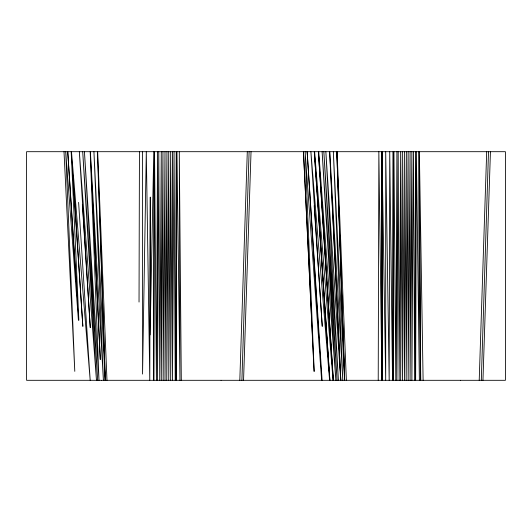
<?xml version="1.0" encoding="UTF-8"?>
<svg xmlns="http://www.w3.org/2000/svg" width="532" height="532" viewBox="0 0 532 532"><rect width="100%" height="100%" fill="white"/><g stroke="black" fill="none" stroke-linecap="round" stroke-linejoin="round"><path stroke-width="0.8" d="M139.032 302.05L139.444 151.693M378.219 380.307L378.844 151.693L381.909 380.307L381.956 151.693L381.956 380.307L382.003 151.693L385.7 380.307L385.7 151.693L389.178 380.307L389.73 151.693L392.516 380.307L393.181 151.693L393.181 380.307L393.939 151.693L395.808 380.307L396.919 151.693L396.919 380.307L398.182 151.693L399.133 380.307L400.663 151.693L400.663 380.307L402.358 151.693L402.551 380.307L404.4 151.693L404.4 380.307L406.355 151.693L406.155 380.307L408.144 151.693L408.144 380.307L410.092 151.693L410.079 380.307L411.881 151.693L411.881 380.307L413.45 151.693L414.627 380.307L415.625 151.693L415.625 380.307L416.35 151.693L419.362 380.307L418.691 151.693L420.699 380.307L419.362 151.693L423.106 380.307M239.812 380.307L247.294 151.693M241.9 380.307L249.102 151.693M243.556 380.307L251.038 151.693M479.212 380.307L486.694 151.693M481.3 380.307L488.502 151.693M482.956 380.307L490.438 151.693M101.306 380.307L26.6 380.307L26.6 151.693L505.4 151.693L505.4 380.307L460.513 380.307M101.413 380.307L221.006 380.307M221.113 380.307L340.706 380.307L325.85 151.693L338.405 380.307L323.842 151.693L337.069 380.307L322.106 151.693L335.865 380.307L318.721 151.693L333.331 380.307L318.369 151.693L333.052 380.307L314.625 151.693L329.88 380.307L314.306 151.693L329.587 380.307L310.887 151.693L322.246 326.375L314.173 205.625M329.587 151.693L340.812 380.307L460.406 380.307M322.106 380.307L307.144 151.693L321.627 380.307L305.122 151.693L314.193 371.349L303.459 151.693L314.053 371.349M82.347 204.301L90.274 327.699L79.321 151.693L96.465 380.307L82.706 151.693L97.669 380.307L84.442 151.693L99.005 380.307L90.187 151.693L100.295 359.519L90.374 151.693L103.394 380.307L93.931 151.693L105.15 380.307M78.61 202.379L90.187 380.307L71.487 151.693L82.846 326.375L71.162 151.693L78.869 320.217L67.744 151.693L78.417 320.217L65.722 151.693L74.793 371.349L64.006 151.693M340.812 380.307L329.774 151.693L342.794 380.307L333.331 151.693L344.55 380.307L336.803 151.693L344.683 380.307L337.069 151.693L346.379 380.307M106.979 380.307L97.669 151.693L105.283 380.307L97.403 151.693M181.299 380.307L179.291 151.693L179.962 380.307L176.95 151.693L176.225 380.307L176.225 151.693L175.228 380.307L174.05 151.693L172.481 380.307L172.481 151.693L170.679 380.307L170.692 151.693L168.744 380.307L168.744 151.693L166.755 380.307L166.955 151.693L165 380.307L165 151.693L163.151 380.307L162.958 151.693L161.263 380.307L161.263 151.693L159.733 380.307L158.782 151.693L157.519 380.307L157.519 151.693L156.408 380.307L154.539 151.693L153.781 380.307L153.781 151.693L150.097 334.914L150.277 197.086L149.778 380.307L146.3 151.693L142.563 374.076L142.556 151.693"/></g></svg>
